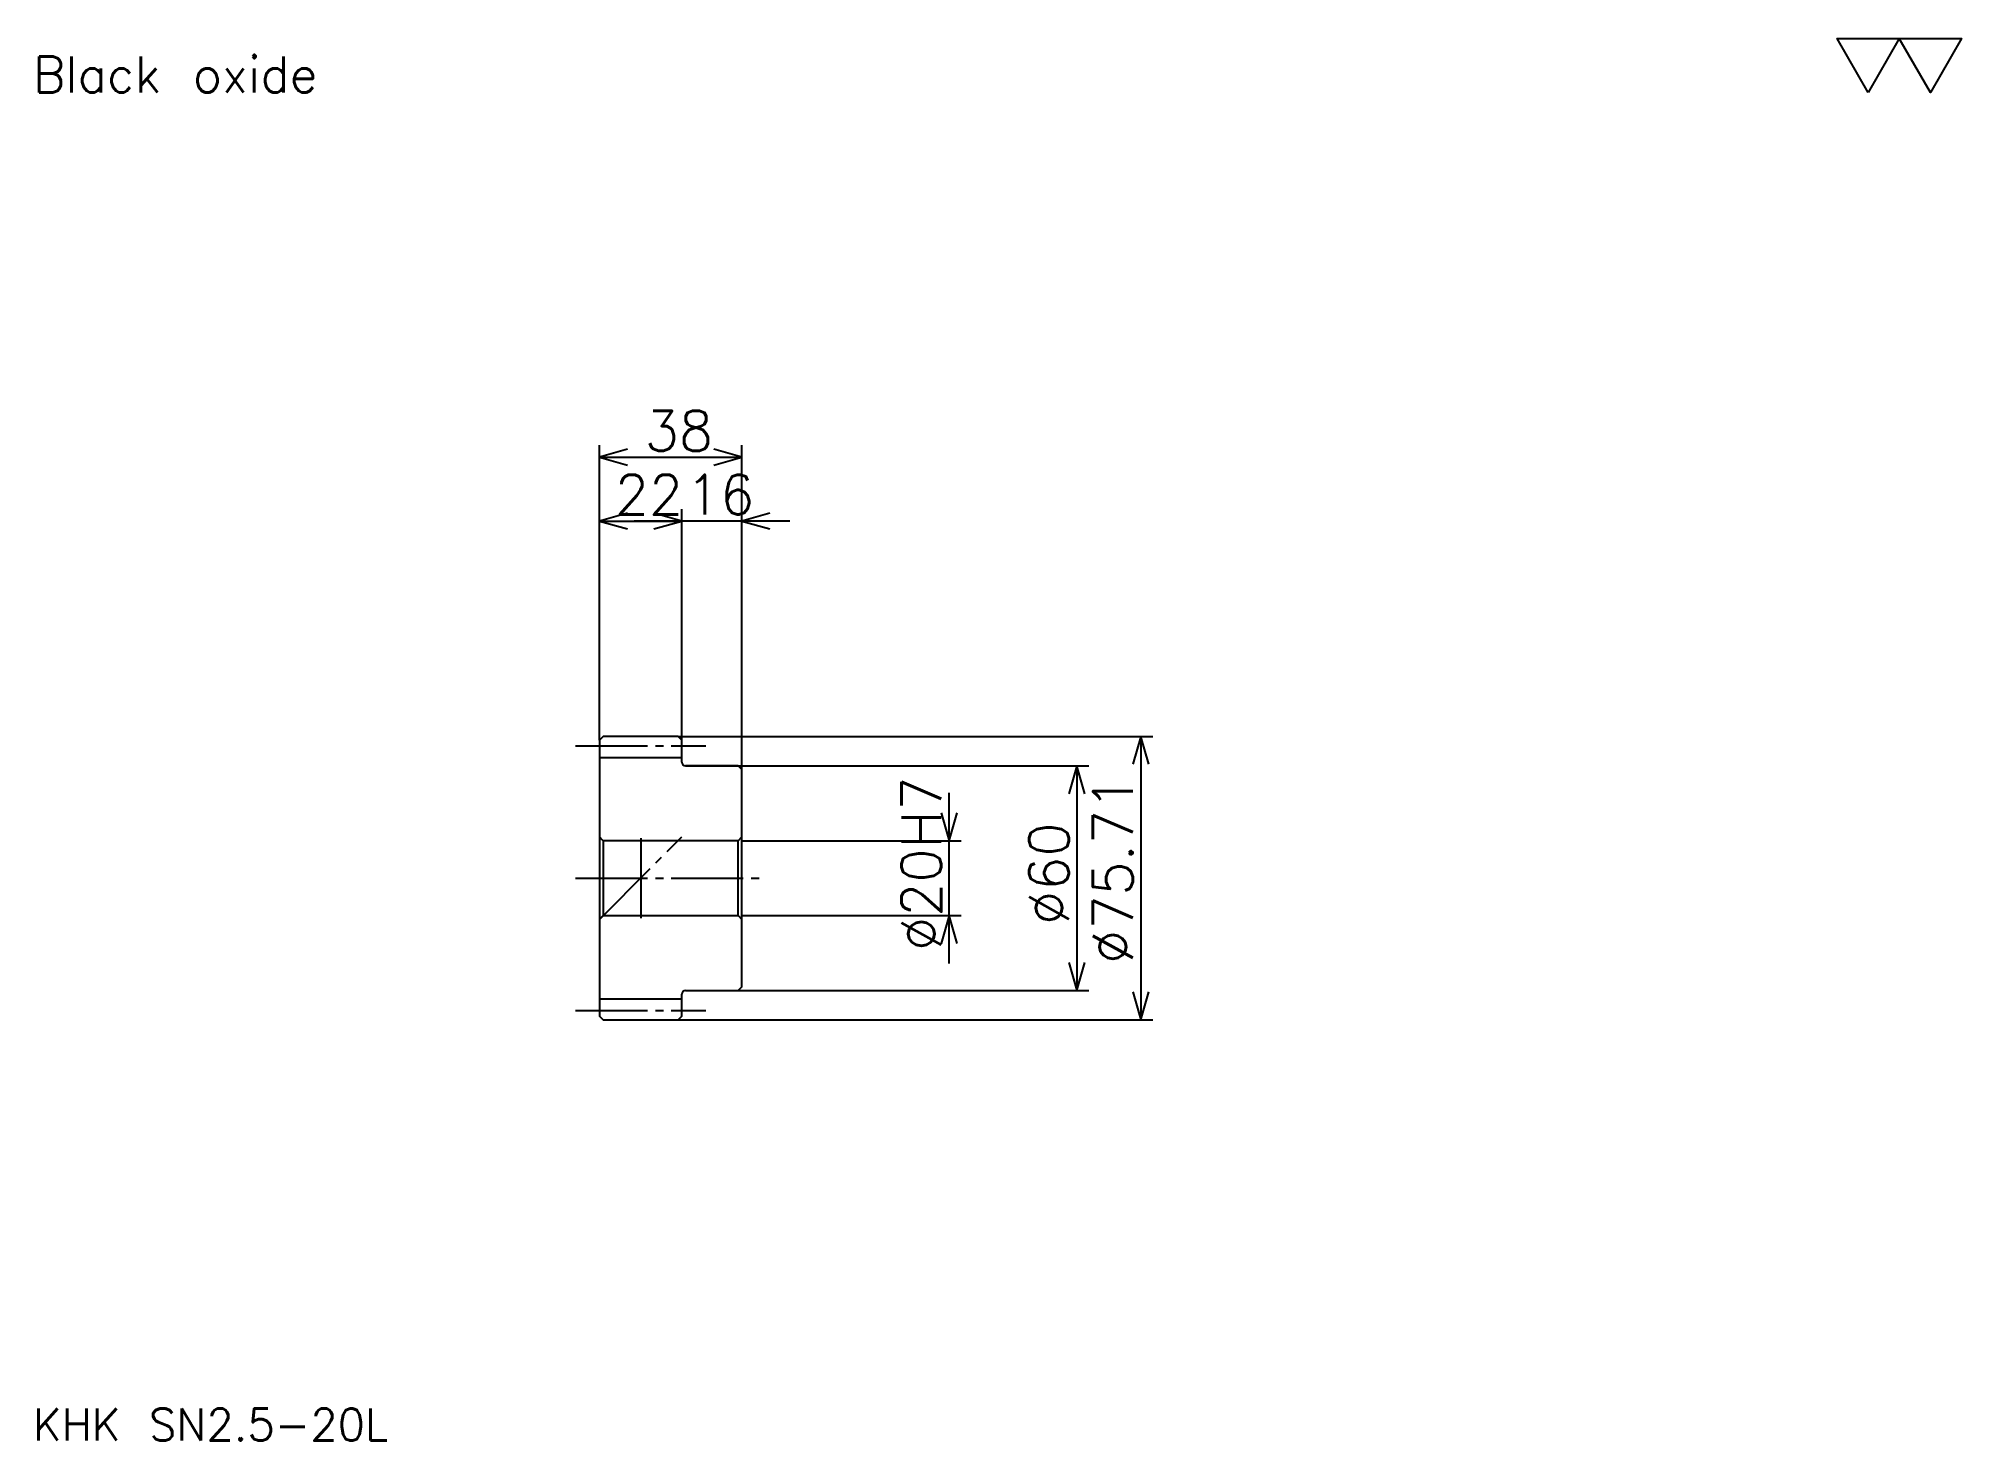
# Model space of a CAD drawing. Extents: x 23 to 536, y 23 to 398.
import ezdxf

# ---------------------------------------------------------------- set-up
doc = ezdxf.new("R2010")
doc.units = 0
doc.linetypes.add('DASHDOT', pattern=[25.565218, 19.173913, -2.130435, 2.130435, -2.130435])
doc.layers.get('0').update_dxf_attribs({"linetype": 'CONTINUOUS'})
doc.layers.add('DASHDOT', color=6, linetype='DASHDOT')
doc.styles.add('KANJI', font='TXT', dxfattribs={"bigfont": 'BIGFONT'})

msp = doc.modelspace()

# ---------------------------------------------------------------- linework, layer by layer
at = {"color": 5}
for p, q in [((172.565216, 211.485779), (172.565216, 289.246643)), ((210.565216, 211.485779), (210.565216, 289.246643)), ((172.565216, 286.050995), (210.565216, 286.050995)), ((194.565216, 211.485779), (194.565216, 272.203156)), ((172.565216, 269.007507), (194.565216, 269.007507)), ((223.347824, 269.007507), (181.782608, 269.007507)), ((172.565216, 210.485779), (172.565216, 211.485779)), ((193.565216, 211.485779), (210.565216, 211.485779)), ((194.565216, 210.485779), (194.565216, 211.485779)), ((210.565216, 211.485779), (320.282593, 211.485779)), ((210.565216, 202.630432), (210.565216, 211.485779)), ((317.086945, 211.485779), (317.086945, 135.775085)), ((195.565216, 203.630432), (210.565216, 203.630432)), ((210.565216, 203.630432), (303.239136, 203.630432)), ((300.043488, 203.630432), (300.043488, 143.630432)), ((265.956512, 150.847824), (265.956512, 196.41304)), ((210.565216, 183.630432), (269.152161, 183.630432)), ((210.565216, 163.630432), (269.152161, 163.630432)), ((195.565216, 143.630432), (210.565216, 143.630432)), ((210.565216, 143.630432), (303.239136, 143.630432)), ((193.565216, 135.775085), (210.565216, 135.775085)), ((210.565216, 135.775085), (320.282593, 135.775085))]:
    msp.add_line(p, q, dxfattribs=at)
at = {"color": 4}
for p, q in [((172.565216, 205.860779), (194.565216, 205.860779)), ((173.565216, 183.630432), (173.565216, 163.630432)), ((209.565216, 183.630432), (210.565216, 184.630432)), ((209.565216, 163.630432), (210.565216, 162.630432)), ((172.565216, 141.400085), (194.565216, 141.400085))]:
    msp.add_line(p, q, dxfattribs=at)
at = {"color": 7}
msp.add_line((183.565216, 184.282608), (183.565216, 162.978256), dxfattribs=at)
msp.add_lwpolyline([(511.304352, 383.478271), (502.995667, 397.880005), (536.230469, 397.880005), (527.921753, 383.478271), (519.613037, 397.880005), (511.304352, 383.478271)], dxfattribs=at)
at = {"color": 5}
for points in [[(180.021744, 288.181427), (172.565216, 286.050995), (180.021744, 283.920563)], [(203.108688, 283.920563), (210.565216, 286.050995), (203.108688, 288.181427)], [(180.021744, 271.137939), (172.565216, 269.007507), (180.021744, 266.877075)], [(187.108688, 266.877075), (194.565216, 269.007507), (187.108688, 271.137939)], [(187.108688, 266.877075), (194.565216, 269.007507), (187.108688, 271.137939)], [(218.021729, 271.137939), (210.565216, 269.007507), (218.021729, 266.877075)], [(319.217377, 204.029251), (317.086945, 211.485779), (314.956512, 204.029251)], [(302.17392, 196.173904), (300.043488, 203.630432), (297.913055, 196.173904)], [(263.82608, 191.08696), (265.956512, 183.630432), (268.086945, 191.08696)], [(268.086945, 156.173904), (265.956512, 163.630432), (263.82608, 156.173904)], [(297.913055, 151.08696), (300.043488, 143.630432), (302.17392, 151.08696)], [(314.956512, 143.231613), (317.086945, 135.775085), (319.217377, 143.231613)]]:
    msp.add_lwpolyline(points, dxfattribs=at)
at = {"color": 4}
for points in [[(194.565216, 204.630432), (194.565216, 210.485779), (193.565216, 211.485779), (173.565216, 211.485779), (172.565216, 210.485779), (172.565216, 162.630432)], [(195.565216, 143.630432), (209.565216, 143.630432), (210.565216, 144.630432), (210.565216, 202.630432), (209.565216, 203.630432), (195.565216, 203.630432)], [(172.565216, 162.630432), (173.565216, 163.630432), (209.565216, 163.630432), (209.565216, 183.630432), (173.565216, 183.630432), (172.565216, 184.630432)], [(172.565216, 162.630432), (172.565216, 136.775085), (173.565216, 135.775085), (193.565216, 135.775085), (194.565216, 136.775085), (194.565216, 142.630432)]]:
    msp.add_lwpolyline(points, dxfattribs=at)
for centre, start, end in [((195.565216, 204.630432), 180, 270), ((195.565216, 142.630432), 90, 180)]:
    msp.add_arc(centre, 1, start, end, dxfattribs=at)
at = {"layer": 'DASHDOT', "color": 7}
for p, q in [((166.173904, 208.985779), (200.956512, 208.985779)), ((172.565216, 162.630432), (194.565216, 184.630432)), ((166.173904, 173.630432), (216.956512, 173.630432)), ((166.173904, 138.275085), (200.956512, 138.275085))]:
    msp.add_line(p, q, dxfattribs=at)

# ---------------------------------------------------------------- texts
at = {"color": 7, "style": 'KANJI'}
for s, height, p in [('Black oxide', 9.586957, (21.304348, 383.478271)), ('38', 10.652174, (184.641296, 287.755341)), ('22', 10.652174, (176.641296, 270.711853)), ('16', 10.652174, (195.641296, 270.711853)), ('KHK SN2.5-20L', 8.521739, (21.304348, 23.434782))]:
    msp.add_text(s, height=height, dxfattribs=at).set_placement(p)
for s, p in [('%%c20H7', (263.82608, 154.190216)), ('%%c75.71', (314.956512, 150.728256)), ('%%c60', (297.913055, 161.114136))]:
    msp.add_text(s, height=10.652174, rotation=90, dxfattribs=at).set_placement(p)

doc.saveas('drawing.dxf')
